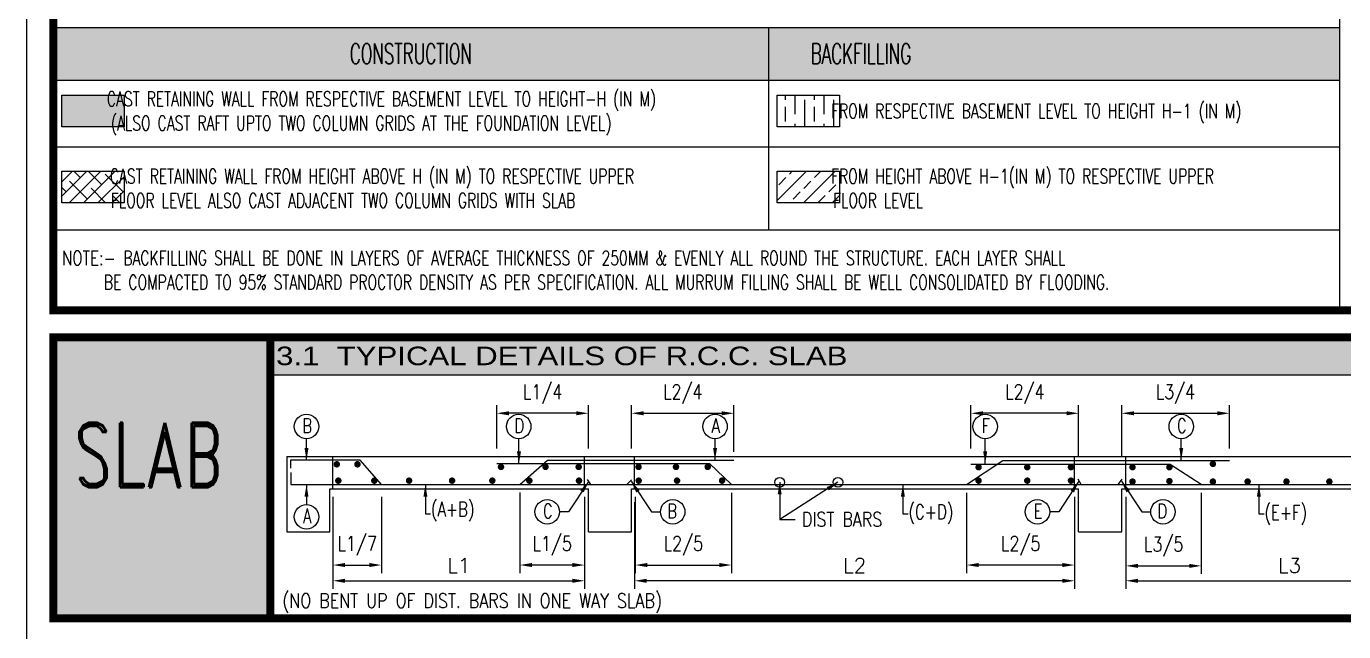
# Model space of a CAD drawing. Header units: inches. Extents: x 74008 to 297778, y 30011 to 129011.
# Drawn here: x 74008 to 98459, y 54451 to 65694 of the extents above; entities that cross this region are included whole.
import ezdxf
from ezdxf.enums import TextEntityAlignment as Align

# ---------------------------------------------------------------- set-up
doc = ezdxf.new("R2010")
doc.units = ezdxf.units.IN
doc.header["$MEASUREMENT"] = 0
for name, color, linetype in [('BEAM', 7, 'Continuous'), ('BEAM_BAR', 4, 'Continuous'), ('BEAM_DETAILING_DIMENSION_ARROW', 9, 'Continuous'), ('BEAM_DETAILING_TITLE', 7, 'Continuous'), ('BEAM_SCHEDULE', 7, 'Continuous'), ('BEAM_STEEL_TEXT', 7, 'Continuous'), ('BORDER', 5, 'Continuous'), ('HATCH', 8, 'Continuous'), ('SLABSCHE', 4, 'Continuous')]:
    doc.layers.add(name, color=color, linetype=linetype)
doc.styles.add('ARIAL', font='arial.ttf')
doc.styles.add('ROMAND', font='romanD.shx')
doc.styles.add('ROMANS', font='romans.shx')
doc.styles.add('Romans25', font='romans.shx', dxfattribs={"width": 0.8, "height": 2.5})
doc.styles.add('Romans35', font='romans.shx', dxfattribs={"width": 0.8, "height": 3.5})
doc.dimstyles.new('DIM-150', dxfattribs={"dimscale": 150, "dimtxt": 1.8, "dimasz": 1.25, "dimexe": 1, "dimexo": 1, "dimgap": 1, "dimtad": 1, "dimdec": 0, "dimzin": 0, "dimdsep": 46, "dimtxsty": 'ROMANS', "dimblk2": 'DOT', "dimcen": 0.0625, "dimdle": 0.5, "dimclrd": 9, "dimclre": 9, "dimclrt": 7, "dimadec": 0, "dimazin": 0, "dimtfac": 1, "dimtdec": 0, "dimtmove": 0, "dimatfit": 3, "dimfxl": 0, "dimtolj": 1, "dimtzin": 3, "dimarcsym": 0})

# ---------------------------------------------------------------- blocks, each defined once
blk = doc.blocks.new('*T130')
at = {"layer": 'BEAM_SCHEDULE', "color": 4}
for p, q in [((0, 0), (32205, 0)), ((0, 0), (0, -696)), ((32205, 0), (32205, -696)), ((0, -696), (32205, -696))]:
    blk.add_line(p, q, dxfattribs=at)
at = {"layer": 'BEAM_SCHEDULE', "color": 58}
blk.add_solid([(0, 0), (0, -696), (32205, 0), (32205, -696)], dxfattribs=at)
at = {"layer": 'BEAM_SCHEDULE', "color": 3, "insert": (108, -348), "char_height": 345, "width": 31989.01, "attachment_point": 4, "style": 'ARIAL'}
blk.add_mtext('{\\W1.2;3.1  TYPICAL DETAILS OF R.C.C. SLAB}', dxfattribs=at)
blk = doc.blocks.new('*D62')
at = {"layer": 'BEAM_DETAILING_DIMENSION_ARROW', "color": 9, "lineweight": -2}
for p, q in [((91461, 57032), (91461, 55538)), ((93464, 56250), (93464, 55538)), ((93239, 55688), (91686, 55688))]:
    blk.add_line(p, q, dxfattribs=at)
at = {"layer": 'BEAM_DETAILING_DIMENSION_ARROW', "color": 9}
for points in [[(91686, 55726), (91686, 55651), (91461, 55688)], [(93239, 55726), (93239, 55651), (93464, 55688)]]:
    blk.add_solid(points, dxfattribs=at)
at = {"layer": 'DEFPOINTS', "color": 0}
for p in [(91461, 57182), (93464, 56400), (91461, 55688)]:
    blk.add_point(p, dxfattribs=at)
at = {"layer": 'BEAM_DETAILING_DIMENSION_ARROW', "color": 7, "insert": (92463, 56044), "char_height": 270, "attachment_point": 5, "style": 'ROMANS'}
blk.add_mtext('\\A1;{\\W0.8;\\C6;L2/5}', dxfattribs=at)
blk = doc.blocks.new('_DOT')
at = {"color": 0, "linetype": 'ByBlock'}
blk.add_line((-0.5, 0), (-1, 0), dxfattribs=at)
at = {"color": 0, "linetype": 'ByBlock', "const_width": 0.5}
blk.add_lwpolyline([(-0.25, 0, 1), (0.25, 0, 1)], format="xyb", close=True, dxfattribs=at)
blk = doc.blocks.new('*D63')
at = {"layer": 'BEAM_DETAILING_DIMENSION_ARROW', "color": 9, "lineweight": -2}
for p, q in [((79698, 56955), (79698, 55538)), ((80598, 56955), (80598, 55538)), ((79923, 55688), (80373, 55688))]:
    blk.add_line(p, q, dxfattribs=at)
at = {"layer": 'BEAM_DETAILING_DIMENSION_ARROW', "color": 9}
for points in [[(79923, 55726), (79923, 55651), (79698, 55688)], [(80373, 55726), (80373, 55651), (80598, 55688)]]:
    blk.add_solid(points, dxfattribs=at)
at = {"layer": 'DEFPOINTS', "color": 0}
for p in [(79698, 57105), (80598, 57105), (80598, 55688)]:
    blk.add_point(p, dxfattribs=at)
at = {"layer": 'BEAM_DETAILING_DIMENSION_ARROW', "color": 7, "insert": (80148, 56044), "char_height": 270, "attachment_point": 5, "style": 'ROMANS'}
blk.add_mtext('\\A1;{\\W0.8;\\C6;L1/7}', dxfattribs=at)
blk = doc.blocks.new('*D64')
at = {"layer": 'BEAM_DETAILING_DIMENSION_ARROW', "color": 9, "lineweight": -2}
for p, q in [((85297, 56855), (85297, 55246)), ((93464, 56955), (93464, 55246)), ((93239, 55396), (85522, 55396))]:
    blk.add_line(p, q, dxfattribs=at)
at = {"layer": 'BEAM_DETAILING_DIMENSION_ARROW', "color": 9}
for points in [[(85522, 55433), (85522, 55358), (85297, 55396)], [(93239, 55433), (93239, 55358), (93464, 55396)]]:
    blk.add_solid(points, dxfattribs=at)
at = {"layer": 'DEFPOINTS', "color": 0}
for p in [(85297, 57005), (93464, 57105), (85297, 55396)]:
    blk.add_point(p, dxfattribs=at)
at = {"layer": 'BEAM_DETAILING_DIMENSION_ARROW', "color": 7, "insert": (89381, 55681), "char_height": 270, "attachment_point": 5, "style": 'ROMANS'}
blk.add_mtext('\\A1;{\\C6;L2}', dxfattribs=at)
blk = doc.blocks.new('*D65')
at = {"layer": 'BEAM_DETAILING_DIMENSION_ARROW', "color": 9, "lineweight": -2}
for p, q in [((94416, 56955), (94416, 55246)), ((100492, 56955), (100492, 55246)), ((94641, 55396), (100267, 55396))]:
    blk.add_line(p, q, dxfattribs=at)
at = {"layer": 'BEAM_DETAILING_DIMENSION_ARROW', "color": 9}
for points in [[(94641, 55433), (94641, 55358), (94416, 55396)], [(100267, 55433), (100267, 55358), (100492, 55396)]]:
    blk.add_solid(points, dxfattribs=at)
at = {"layer": 'DEFPOINTS', "color": 0}
for p in [(94416, 57105), (100492, 57105), (100492, 55396)]:
    blk.add_point(p, dxfattribs=at)
at = {"layer": 'BEAM_DETAILING_DIMENSION_ARROW', "color": 7, "insert": (97454, 55681), "char_height": 270, "attachment_point": 5, "style": 'ROMANS'}
blk.add_mtext('\\A1;{\\C6;L3}', dxfattribs=at)
blk = doc.blocks.new('*D66')
at = {"layer": 'BEAM_DETAILING_DIMENSION_ARROW', "color": 9, "lineweight": -2}
for p, q in [((95817, 57032), (95817, 55523)), ((94416, 56198), (94416, 55523)), ((94641, 55673), (95592, 55673))]:
    blk.add_line(p, q, dxfattribs=at)
at = {"layer": 'BEAM_DETAILING_DIMENSION_ARROW', "color": 9}
for points in [[(94641, 55710), (94641, 55635), (94416, 55673)], [(95592, 55710), (95592, 55635), (95817, 55673)]]:
    blk.add_solid(points, dxfattribs=at)
at = {"layer": 'DEFPOINTS', "color": 0}
for p in [(95817, 57182), (94416, 56348), (95817, 55673)]:
    blk.add_point(p, dxfattribs=at)
at = {"layer": 'BEAM_DETAILING_DIMENSION_ARROW', "color": 7, "insert": (95117, 56029), "char_height": 270, "attachment_point": 5, "style": 'ROMANS'}
blk.add_mtext('\\A1;{\\W0.8;\\C6;L3/5}', dxfattribs=at)
blk = doc.blocks.new('*D67')
at = {"layer": 'BEAM_DETAILING_DIMENSION_ARROW', "color": 9, "lineweight": -2}
for p, q in [((79698, 56383), (79698, 55246)), ((84370, 56383), (84370, 55246)), ((79923, 55396), (84145, 55396))]:
    blk.add_line(p, q, dxfattribs=at)
at = {"layer": 'BEAM_DETAILING_DIMENSION_ARROW', "color": 9}
for points in [[(79923, 55433), (79923, 55358), (79698, 55396)], [(84145, 55433), (84145, 55358), (84370, 55396)]]:
    blk.add_solid(points, dxfattribs=at)
at = {"layer": 'DEFPOINTS', "color": 0}
for p in [(79698, 56533), (84370, 56533), (84370, 55396)]:
    blk.add_point(p, dxfattribs=at)
at = {"layer": 'BEAM_DETAILING_DIMENSION_ARROW', "color": 7, "insert": (82034, 55681), "char_height": 270, "attachment_point": 5, "style": 'ROMANS'}
blk.add_mtext('\\A1;{\\C6;L1}', dxfattribs=at)
blk = doc.blocks.new('*D68')
at = {"layer": 'BEAM_DETAILING_DIMENSION_ARROW', "color": 9, "lineweight": -2}
for p, q in [((94340, 57855), (94340, 58657)), ((94565, 58507), (96115, 58507)), ((96340, 57855), (96340, 58657))]:
    blk.add_line(p, q, dxfattribs=at)
at = {"layer": 'BEAM_DETAILING_DIMENSION_ARROW', "color": 9}
for points in [[(94565, 58544), (94565, 58469), (94340, 58507)], [(96115, 58544), (96115, 58469), (96340, 58507)]]:
    blk.add_solid(points, dxfattribs=at)
at = {"layer": 'DEFPOINTS', "color": 0}
for p in [(96340, 58507), (94340, 57705), (96340, 57705)]:
    blk.add_point(p, dxfattribs=at)
at = {"layer": 'BEAM_DETAILING_DIMENSION_ARROW', "color": 7, "insert": (95336, 58862), "char_height": 270, "attachment_point": 5, "style": 'ROMANS'}
blk.add_mtext('\\A1;{\\W0.8;\\C6;L3/4}', dxfattribs=at)
blk = doc.blocks.new('*D69')
at = {"layer": 'BEAM_DETAILING_DIMENSION_ARROW', "color": 9, "lineweight": -2}
for p, q in [((82740, 57855), (82740, 58657)), ((84215, 58507), (82965, 58507)), ((84440, 57855), (84440, 58657))]:
    blk.add_line(p, q, dxfattribs=at)
at = {"layer": 'BEAM_DETAILING_DIMENSION_ARROW', "color": 9}
for points in [[(82965, 58544), (82965, 58469), (82740, 58507)], [(84215, 58544), (84215, 58469), (84440, 58507)]]:
    blk.add_solid(points, dxfattribs=at)
at = {"layer": 'DEFPOINTS', "color": 0}
for p in [(82740, 58507), (82740, 57705), (84440, 57705)]:
    blk.add_point(p, dxfattribs=at)
at = {"layer": 'BEAM_DETAILING_DIMENSION_ARROW', "color": 7, "insert": (83590, 58862), "char_height": 270, "attachment_point": 5, "style": 'ROMANS'}
blk.add_mtext('\\A1;{\\W0.8;\\C6;L1/4}', dxfattribs=at)
blk = doc.blocks.new('*D70')
at = {"layer": 'BEAM_DETAILING_DIMENSION_ARROW', "color": 9, "lineweight": -2}
for p, q in [((91540, 57855), (91540, 58657)), ((93315, 58507), (91765, 58507)), ((93540, 57855), (93540, 58657))]:
    blk.add_line(p, q, dxfattribs=at)
at = {"layer": 'BEAM_DETAILING_DIMENSION_ARROW', "color": 9}
for points in [[(91765, 58544), (91765, 58469), (91540, 58507)], [(93315, 58544), (93315, 58469), (93540, 58507)]]:
    blk.add_solid(points, dxfattribs=at)
at = {"layer": 'DEFPOINTS', "color": 0}
for p in [(91540, 58507), (91540, 57705), (93540, 57705)]:
    blk.add_point(p, dxfattribs=at)
at = {"layer": 'BEAM_DETAILING_DIMENSION_ARROW', "color": 7, "insert": (92540, 58862), "char_height": 270, "attachment_point": 5, "style": 'ROMANS'}
blk.add_mtext('\\A1;{\\W0.8;\\C6;L2/4}', dxfattribs=at)
blk = doc.blocks.new('*D73')
at = {"layer": 'BEAM_DETAILING_DIMENSION_ARROW', "color": 9, "lineweight": -2}
for p, q in [((85240, 57855), (85240, 58657)), ((85465, 58507), (86916, 58507)), ((87141, 57788), (87141, 58657))]:
    blk.add_line(p, q, dxfattribs=at)
at = {"layer": 'BEAM_DETAILING_DIMENSION_ARROW', "color": 9}
for points in [[(85465, 58544), (85465, 58469), (85240, 58507)], [(86916, 58544), (86916, 58469), (87141, 58507)]]:
    blk.add_solid(points, dxfattribs=at)
at = {"layer": 'DEFPOINTS', "color": 0}
for p in [(87141, 58507), (85240, 57705), (87141, 57638)]:
    blk.add_point(p, dxfattribs=at)
at = {"layer": 'BEAM_DETAILING_DIMENSION_ARROW', "color": 7, "insert": (86191, 58862), "char_height": 270, "attachment_point": 5, "style": 'ROMANS'}
blk.add_mtext('\\A1;{\\W0.8;\\C6;L2/4}', dxfattribs=at)
blk = doc.blocks.new('*D74')
at = {"layer": 'BEAM_DETAILING_DIMENSION_ARROW', "color": 9, "lineweight": -2}
for p, q in [((83167, 57035), (83167, 55538)), ((84370, 56955), (84370, 55538)), ((84145, 55688), (83392, 55688))]:
    blk.add_line(p, q, dxfattribs=at)
at = {"layer": 'BEAM_DETAILING_DIMENSION_ARROW', "color": 9}
for points in [[(83392, 55726), (83392, 55651), (83167, 55688)], [(84145, 55726), (84145, 55651), (84370, 55688)]]:
    blk.add_solid(points, dxfattribs=at)
at = {"layer": 'DEFPOINTS', "color": 0}
for p in [(83167, 57185), (84370, 57105), (83167, 55688)]:
    blk.add_point(p, dxfattribs=at)
at = {"layer": 'BEAM_DETAILING_DIMENSION_ARROW', "color": 7, "insert": (83768, 56044), "char_height": 270, "attachment_point": 5, "style": 'ROMANS'}
blk.add_mtext('\\A1;{\\W0.8;\\C6;L1/5}', dxfattribs=at)
blk = doc.blocks.new('*D75')
at = {"layer": 'BEAM_DETAILING_DIMENSION_ARROW', "color": 9, "lineweight": -2}
for p, q in [((87097, 57032), (87097, 55538)), ((85310, 56955), (85310, 55538)), ((85535, 55688), (86872, 55688))]:
    blk.add_line(p, q, dxfattribs=at)
at = {"layer": 'BEAM_DETAILING_DIMENSION_ARROW', "color": 9}
for points in [[(85535, 55726), (85535, 55651), (85310, 55688)], [(86872, 55726), (86872, 55651), (87097, 55688)]]:
    blk.add_solid(points, dxfattribs=at)
at = {"layer": 'DEFPOINTS', "color": 0}
for p in [(85310, 57105), (87097, 57182), (87097, 55688)]:
    blk.add_point(p, dxfattribs=at)
at = {"layer": 'BEAM_DETAILING_DIMENSION_ARROW', "color": 7, "insert": (86203, 56044), "char_height": 270, "attachment_point": 5, "style": 'ROMANS'}
blk.add_mtext('\\A1;{\\W0.8;\\C6;L2/5}', dxfattribs=at)
blk = doc.blocks.new('*T14')
at = {"layer": 'BEAM_SCHEDULE', "color": 8}
for p, q in [((0, 0), (23872, 0)), ((0, 0), (0, -979)), ((13276, 0), (13276, -979)), ((23872, 0), (23872, -979))]:
    blk.add_line(p, q, dxfattribs=at)
at = {"layer": 'BEAM_SCHEDULE', "color": 154}
for p, q in [((0, -979), (23872, -979)), ((0, -979), (0, -5255)), ((13276, -979), (13276, -3761)), ((23872, -979), (23872, -5255)), ((0, -2216), (23872, -2216)), ((0, -3761), (23872, -3761)), ((0, -5255), (23872, -5255))]:
    blk.add_line(p, q, dxfattribs=at)
at = {"layer": 'BEAM_SCHEDULE', "color": 250}
for points in [[(0, 0), (0, -979), (13276, 0), (13276, -979)], [(13276, 0), (13276, -979), (23872, 0), (23872, -979)]]:
    blk.add_solid(points, dxfattribs=at)
at = {"layer": 'BEAM_SCHEDULE', "color": 3, "char_height": 378, "style": 'Romans35'}
for s, insert, width, attachment_point in [('{\\W0.6;CONSTRUCTION}', (6638, -489), 12951.81, 5), ('{\\W0.6;    BACKFILLING}', (13438, -489), 10272.55, 4)]:
    blk.add_mtext(s, dxfattribs=dict(at, insert=insert, width=width, attachment_point=attachment_point))
at = {"layer": 'BEAM_SCHEDULE', "color": 7, "char_height": 270, "attachment_point": 4, "style": 'Romans25'}
for s, insert, width in [('{\\W0.9;     \\W0.7;CAST RETAINING WALL FROM RESPECTIVE BASEMENT LEVEL TO HEIGHT-H (IN M)        \\P       (ALSO CAST RAFT UPTO TWO COLUMN GRIDS AT THE FOUNDATION LEVEL)}', (162, -1597), 12951.81), ('\\A1;{\\W0.9;      \\W0.7;FROM RESPECTIVE BASEMENT LEVEL TO HEIGHT H-1 (IN M)}', (13438, -1597), 10272.55), ('      {\\W0.7;CAST RETAINING WALL FROM HEIGHT ABOVE H (IN M) TO RESPECTIVE UPPER \\P       FLOOR LEVEL ALSO CAST ADJACENT TWO COLUMN GRIDS WITH SLAB}', (162, -2988), 12951.81), ('\\A1;{\\W0.9;      \\W0.7;FROM HEIGHT ABOVE H-1(IN M) TO RESPECTIVE UPPER \\P        FLOOR LEVEL}', (13438, -2988), 10272.55)]:
    blk.add_mtext(s, dxfattribs=dict(at, insert=insert, width=width))
at = {"layer": 'BEAM_SCHEDULE', "color": 2, "insert": (162, -4508), "char_height": 270, "width": 23548.37, "attachment_point": 4, "style": 'Romans25'}
blk.add_mtext('{\\W0.75;\\C7;NOTE:- \\W0.7;BACKFILLING SHALL BE DONE IN LAYERS OF AVERAGE THICKNESS OF 250MM & EVENLY ALL ROUND THE STRUCTURE. EACH LAYER SHALL   \\P      BE COMPACTED TO 95% STANDARD PROCTOR DENSITY AS PER SPECIFICATION. ALL MURRUM FILLING SHALL BE WELL CONSOLIDATED BY FLOODING.}', dxfattribs=at)

msp = doc.modelspace()

# ---------------------------------------------------------------- hatches: boundary and pattern name
at = {"layer": 'BEAM_DETAILING_DIMENSION_ARROW'}
h = msp.add_hatch(color=138, dxfattribs=at)
h.dxf.hatch_style = 1
h.paths.add_polyline_path([(78534.9, 54700.6), (74507.6, 54700.6), (74507.6, 59918), (78534.9, 59918)])
at = {"layer": 'HATCH'}
msp.add_hatch(color=11, dxfattribs=at).paths.add_polyline_path([(74663.9, 63825.6), (75821.4, 63825.6), (75821.4, 64412.8), (74663.9, 64412.8)])
h = msp.add_hatch(dxfattribs=at)
h.set_pattern_fill('ANSI38', color=125, scale=1500, style=0)
h.set_pattern_definition([(45, (-905306.21, -445437.89), (-132.58252, 132.58252), []), (135, (-905306.21, -445437.89), (-397.747564, 132.58252), [468.75, -281.25])])
h.paths.add_polyline_path([(74663.9, 62414.7), (75821.4, 62414.7), (75821.4, 63002), (74663.9, 63002)])
h = msp.add_hatch(dxfattribs=at)
h.set_pattern_fill('ANSI33', color=256, scale=1500)
h.set_pattern_definition([(45, (-908383.9, -445438.54), (-265.16504, 265.16504), []), (45, (-908118.72, -445438.54), (-265.16504, 265.16504), [187.5, -93.75])])
h.paths.add_polyline_path([(87946, 62414), (89103.6, 62414), (89103.6, 63001.3), (87946, 63001.3)])
at = {"layer": 'SLABSCHE'}
h = msp.add_hatch(dxfattribs=at)
h.set_pattern_fill('GOST_WOOD', color=56, scale=90)
h.set_pattern_definition([(90, (-908383.9, -445249.9), (540, -3e-14), [900, -180]), (90, (-908203.9, -445429.9), (540, -3e-14), [540, -135, 270, -135]), (90, (-908023.9, -445699.9), (540, -3e-14), [900, -180])])
h.paths.add_polyline_path([(87946, 63825.6), (89103.6, 63825.6), (89103.6, 64412.8), (87946, 64412.8)])

# ---------------------------------------------------------------- linework, layer by layer
at = {"color": 8}
for points in [[(74507.6, 81887.1), (98380, 81887.1), (98380, 60418), (74507.6, 60418)], [(78534.9, 59222), (110740, 59222), (110740, 54700.6), (78534.9, 54700.6)]]:
    msp.add_lwpolyline(points, close=True, dxfattribs=at)
for points in [[(74663.9, 64412.8), (75821.4, 64412.8), (75821.4, 63825.6), (74663.9, 63825.6)], [(87946, 64412.8), (89103.6, 64412.8), (89103.6, 63825.6), (87946, 63825.6)], [(74663.9, 63002), (75821.4, 63002), (75821.4, 62414.7), (74663.9, 62414.7)], [(87946, 63001.3), (89103.6, 63001.3), (89103.6, 62414), (87946, 62414)]]:
    msp.add_lwpolyline(points, close=True)
at = {"layer": 'BEAM'}
for p, q in [((93540, 57705.2), (93540, 58051.3)), ((94340, 57705.2), (94340, 58038.8)), ((78840, 57705.2), (103858, 57705.2)), ((78840, 57705.2), (78840, 57105.2)), ((79697.6, 57105.2), (79697.6, 57705.2)), ((84370, 57105.2), (84370, 57705.2)), ((85297, 57105.2), (85297, 57705.2)), ((93464.2, 57105.2), (93464.2, 57705.2)), ((94416.2, 57105.2), (94416.2, 57705.2)), ((78840, 57105.2), (78840, 56305.2)), ((79640, 56305.2), (79640, 57105.2)), ((84440, 56305.2), (84440, 57105.2)), ((85240, 56305.2), (85240, 57105.2)), ((85240, 57105.2), (93540, 57105.2)), ((93540, 56305.2), (93540, 57105.2)), ((94340, 56305.2), (94340, 57105.2)), ((94340, 57105.2), (100540, 57105.2)), ((78840, 56305.2), (79640, 56305.2)), ((84440, 56305.2), (85240, 56305.2)), ((93540, 56305.2), (94340, 56305.2))]:
    msp.add_line(p, q, dxfattribs=at)
at = {"layer": 'BEAM', "color": 224, "const_width": 150}
for points in [[(140519.5, 60418), (74507.6, 60418), (74507.6, 128510.7), (140519.5, 128510.7)], [(78534.9, 54700.6), (74507.6, 54700.6), (74507.6, 59918), (78534.9, 59918)], [(78534.9, 54700.6), (125932.6, 54700.6), (125932.6, 59918), (78534.9, 59918)]]:
    msp.add_lwpolyline(points, close=True, dxfattribs=at)
at = {"layer": 'BEAM_BAR'}
for p, q in [((80204, 57638.2), (78913.4, 57638.2)), ((78913.4, 57638.2), (78913.4, 57484.3)), ((80600, 57181.8), (80204, 57638.2)), ((82741.4, 57572.3), (86690.3, 57572.3)), ((83166.7, 57185.2), (83682.8, 57638.2)), ((83682.8, 57638.2), (87141.4, 57638.2)), ((87097.4, 57181.8), (86690.3, 57572.3)), ((91460.8, 57181.8), (92135.5, 57630.9)), ((95237.5, 57557.6), (91541.5, 57557.6)), ((92135.5, 57630.9), (96337.5, 57630.9)), ((95816.8, 57181.8), (95237.5, 57557.6)), ((78919.1, 57407.9), (78919.1, 57181.8)), ((84483.7, 57181.8), (84426.5, 57275)), ((85155.3, 57181.8), (85238.6, 57272.4)), ((93588.8, 57181.8), (93529.8, 57283.8)), ((94274.4, 57181.8), (94348.7, 57281.9)), ((78919.1, 57181.8), (103858, 57181.8))]:
    msp.add_line(p, q, dxfattribs=at)
at = {"layer": 'BEAM_BAR', "color": 7, "const_width": 60}
for points in [[(79740, 57559, 1), (79800, 57559, 1)], [(80123.7, 57559, 1), (80183.7, 57559, 1)], [(82787.7, 57510.8, 1), (82847.7, 57510.8, 1)], [(83613.9, 57510.8, 1), (83673.9, 57510.8, 1)], [(84229.4, 57510.8, 1), (84289.4, 57510.8, 1)], [(85341.2, 57510.8, 1), (85401.2, 57510.8, 1)], [(86035.9, 57510.8, 1), (86095.9, 57510.8, 1)], [(86625, 57510.8, 1), (86685, 57510.8, 1)], [(91652.7, 57505.4, 1), (91712.7, 57505.4, 1)], [(92556.2, 57505.4, 1), (92616.2, 57505.4, 1)], [(93367, 57505.4, 1), (93427, 57505.4, 1)], [(94509.6, 57505.4, 1), (94569.6, 57505.4, 1)], [(95194.2, 57505.4, 1), (95254.2, 57505.4, 1)], [(96002, 57566.6, 1), (96062, 57566.6, 1)], [(79768.8, 57255.4, 1), (79828.8, 57255.4, 1)], [(80436.2, 57255.4, 1), (80496.2, 57255.4, 1)], [(81082.1, 57255.4, 1), (81142.1, 57255.4, 1)], [(81880.2, 57255.4, 1), (81940.2, 57255.4, 1)], [(82626.4, 57255.4, 1), (82686.4, 57255.4, 1)], [(83313.4, 57255.4, 1), (83373.4, 57255.4, 1)], [(84235.3, 57255.4, 1), (84295.3, 57255.4, 1)], [(85343.7, 57255.4, 1), (85403.7, 57255.4, 1)], [(86055.7, 57255.4, 1), (86115.7, 57255.4, 1)], [(86891.1, 57255.4, 1), (86951.1, 57255.4, 1)], [(91652.7, 57255.4, 1), (91712.7, 57255.4, 1)], [(92556.2, 57255.4, 1), (92616.2, 57255.4, 1)], [(93367, 57255.4, 1), (93427, 57255.4, 1)], [(94509.6, 57237.1, 1), (94569.6, 57237.1, 1)], [(95194.2, 57246.9, 1), (95254.2, 57246.9, 1)], [(96002, 57238.4, 1), (96062, 57238.4, 1)], [(96646.4, 57238.4, 1), (96706.4, 57238.4, 1)], [(97366.8, 57238.4, 1), (97426.8, 57238.4, 1)], [(98163.2, 57238.4, 1), (98223.2, 57238.4, 1)]]:
    msp.add_lwpolyline(points, format="xyb", close=True, dxfattribs=at)
at = {"layer": 'BEAM_DETAILING_DIMENSION_ARROW', "color": 7}
msp.add_line((79640, 57105.2), (84440, 57105.2), dxfattribs=at)
for centre in [(87990.8, 57225), (89071.8, 57225)]:
    msp.add_circle(centre, 89.2, dxfattribs=at)
at = {"layer": 'BEAM_STEEL_TEXT', "color": 8}
for centre in [(79207.6, 58261.5), (83146.8, 58261.3), (86790.9, 58261.5), (91805, 58261.5), (95444.1, 58261.5), (79207.6, 56583.7), (83675.2, 56676.5), (86004.8, 56676.5), (92775.2, 56676.5), (95104.8, 56676.5)]:
    msp.add_circle(centre, 227.1, dxfattribs=at)
at = {"layer": 'BORDER'}
msp.add_lwpolyline([(74007.6, 30010.7), (220692.6, 30010.7), (220692.6, 129010.7), (74007.6, 129010.7)], close=True, dxfattribs=at)

# ---------------------------------------------------------------- block references
for name, p in [('*T14', (74507.6, 65673.1)), ('*T130', (78534.9, 59918))]:
    msp.add_blockref(name, p)

# ---------------------------------------------------------------- texts
at = {"layer": 'BEAM_DETAILING_TITLE', "color": 3, "style": 'ROMAND', "width": 0.7}
msp.add_text('SLAB', height=1200, dxfattribs=at).set_placement((74884.4, 57131.5))
at = {"layer": 'BEAM_STEEL_TEXT', "color": 3, "style": 'ROMANS', "width": 0.75}
for s, p in [('B', (79219.6, 58275.9)), ('D', (83158.8, 58275.7)), ('A', (86802.9, 58275.9)), ('F', (91817, 58275.9)), ('C', (95456.1, 58275.9)), ('A', (79219.6, 56603)), ('C', (83687.3, 56690.9)), ('B', (85992.7, 56690.9)), ('E', (92787.3, 56690.9)), ('D', (95092.7, 56690.9))]:
    msp.add_text(s, height=270, dxfattribs=at).set_placement(p, align=Align.MIDDLE)
for s, p in [('(A+B)', (81517, 56590.4)), ('(C+D)', (90380, 56540.9)), ('(E+F)', (96987.7, 56527.9))]:
    msp.add_text(s, height=270, dxfattribs=at).set_placement(p)
at = {"layer": 'BEAM_STEEL_TEXT', "style": 'ROMANS', "width": 0.8}
for s, p in [('DIST BARS', (88403.9, 56403.1)), ('(NO BENT UP OF DIST. BARS IN ONE WAY SLAB)', (78758.8, 54891.4))]:
    msp.add_text(s, height=270, dxfattribs=at).set_placement(p)

# ---------------------------------------------------------------- dimensions: what is measured, and where the dimension line sits
at = {"layer": 'BEAM_DETAILING_DIMENSION_ARROW', "color": 7}
for base, p1, p2, text, picture, middle in [((82740, 58506.5), (84440, 57705.2), (82740, 57705.2), '{\\W0.8;\\C6;L1/4}', '*D69', (83590, 58862.2)), ((91540, 58506.5), (93540, 57705.2), (91540, 57705.2), '{\\W0.8;\\C6;L2/4}', '*D70', (92540, 58862.2)), ((85297, 55396), (93464.2, 57105.2), (85297, 57005.2), '{\\C6;L2}', '*D64', (89380.6, 55681)), ((87097, 55688.4), (85310, 57105.2), (87097, 57181.8), '{\\W0.8;\\C6;L2/5}', '*D75', (86203.5, 56044.1)), ((100491.6, 55396), (94415.8, 57105.2), (100491.6, 57105.2), '{\\C6;L3}', '*D65', (97453.7, 55681)), ((84370, 55396), (79697.6, 56533.2), (84370, 56533.2), '{\\C6;L1}', '*D67', (82033.8, 55681))]:
    dim = msp.add_linear_dim(base=base, p1=p1, p2=p2, text=text, dimstyle='DIM-150', override={"dimasz": 1.5}, dxfattribs=at)
    dim.commit()
    dim.dimension.update_dxf_attribs({"geometry": picture, "text_midpoint": middle})
for base, p1, p2, text, picture, middle in [((87141.4, 58506.5), (85240, 57705.2), (87141.4, 57638.2), '{\\W0.8;\\C6;L2/4}', '*D73', (86190.7, 58862.2)), ((83166.7, 55688.4), (84370, 57105.2), (83166.7, 57185.2), '{\\W0.8;\\C6;L1/5}', '*D74', (83768.4, 56044.1))]:
    dim = msp.add_linear_dim(base=base, p1=p1, p2=p2, angle=180, text=text, dimstyle='DIM-150', override={"dimasz": 1.5}, dxfattribs=at)
    dim.commit()
    dim.dimension.update_dxf_attribs({"geometry": picture, "text_midpoint": middle})
for base, p1, p2, text, picture, middle in [((96340, 58506.5), (94340, 57705.2), (96340, 57705.2), '{\\W0.8;\\C6;L3/4}', '*D68', (95336.2, 58506.5)), ((80597.6, 55688.4), (79697.6, 57105.2), (80597.6, 57105.1), '{\\W0.8;\\C6;L1/7}', '*D63', (80147.6, 55688.4)), ((91460.8, 55688.4), (93464.2, 56400.4), (91460.8, 57181.8), '{\\W0.8;\\C6;L2/5}', '*D62', (92462.5, 55688.4)), ((95816.8, 55672.8), (94416.2, 56347.5), (95816.8, 57181.8), '{\\W0.8;\\C6;L3/5}', '*D66', (95116.5, 55672.8))]:
    dim = msp.add_linear_dim(base=base, p1=p1, p2=p2, text=text, dimstyle='DIM-150', override={"dimasz": 1.5}, dxfattribs=at)
    dim.commit()
    dim.dimension.update_dxf_attribs({"geometry": picture, "text_midpoint": middle, "dimtype": 128})

# ---------------------------------------------------------------- leaders
for points in [[(79207.6, 57638.2), (79207.6, 58034.3)], [(83151.8, 57572.3), (83151.8, 58034.3)], [(86790.9, 57638.2), (86790.9, 58034.3)], [(91805, 57572.3), (91805, 58034.3)], [(95444.1, 57638.2), (95444.1, 58034.3)], [(84445.4, 57244.1), (84069.9, 56676.5), (83902.4, 56676.5)], [(85234.6, 57244.1), (85610.1, 56676.5), (85777.6, 56676.5)], [(87990.8, 57225), (87990.8, 56534.6), (88280.7, 56534.6)], [(89071.8, 57225), (87990.8, 56534.6)], [(93545.4, 57244.1), (93169.9, 56676.5), (93002.4, 56676.5)], [(94334.6, 57244.1), (94710.1, 56676.5), (94877.6, 56676.5)], [(79207.6, 57181.8), (79207.6, 56810.9)], [(81414.7, 57181.8), (81414.7, 56638), (81511.1, 56638)], [(90277.7, 57181.8), (90277.7, 56638), (90374.1, 56638)], [(96885.4, 57181.8), (96885.4, 56638), (96981.8, 56638)]]:
    msp.add_leader(points, dimstyle='DIM-150', override={"dimasz": 1.5}, dxfattribs=at)

doc.saveas('drawing.dxf')
